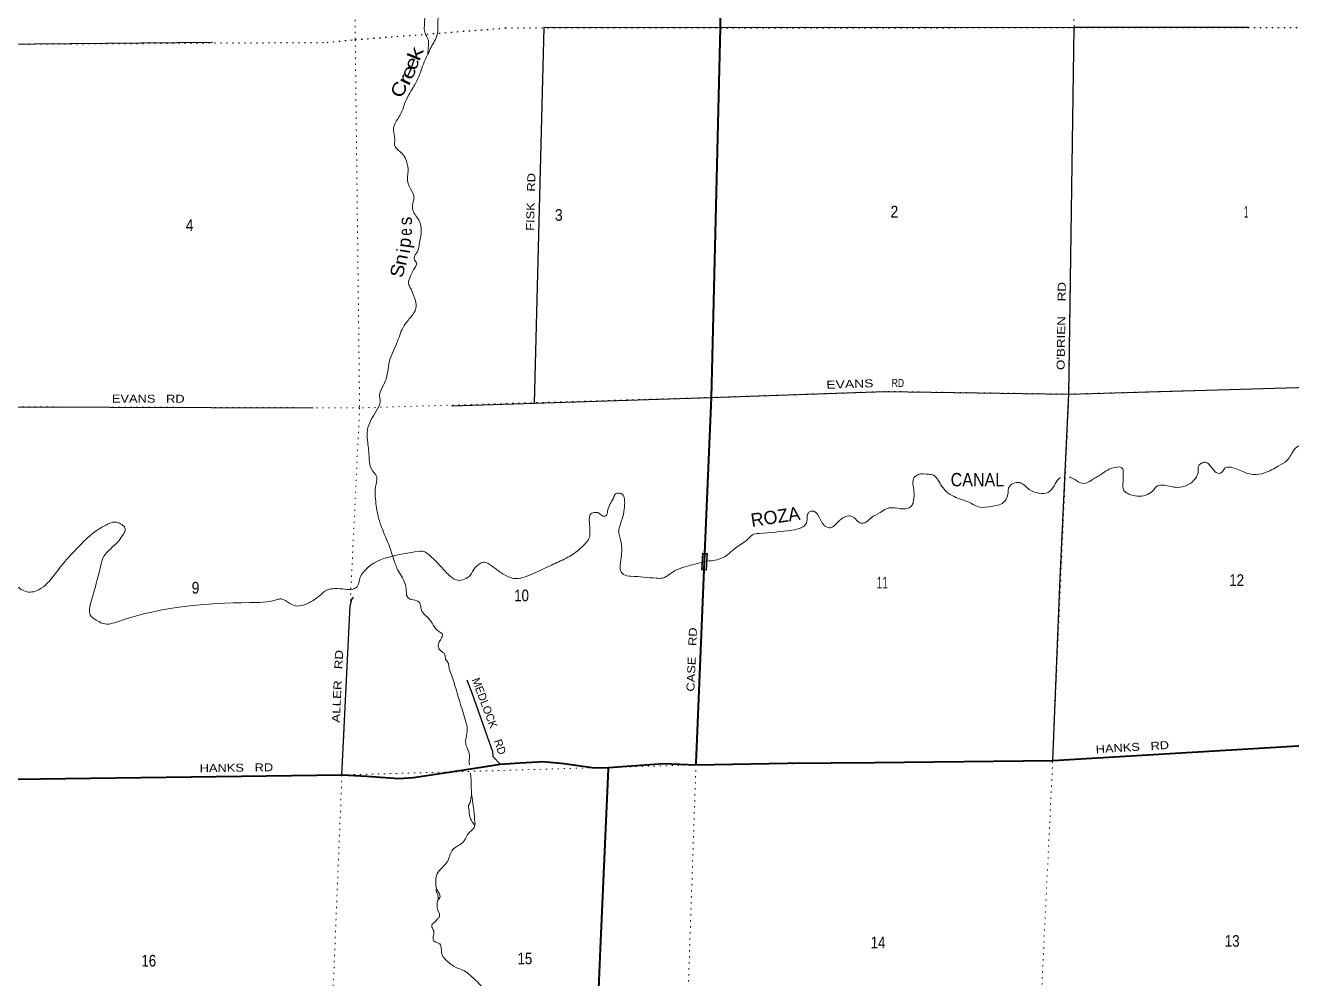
# Model space of a CAD drawing. Header units: feet. Extents: x 245918 to 509309, y -547785 to -360805.
# Drawn here: x 329308 to 348309, y -450254 to -435952 of the extents above; entities that cross this region are included whole.
import ezdxf
from ezdxf.enums import TextEntityAlignment as Align

# ---------------------------------------------------------------- set-up
doc = ezdxf.new("R2010")
doc.units = ezdxf.units.FT
doc.header["$LTSCALE"] = 60
doc.linetypes.add('DOTTED', pattern=[1.5, 0.3, -1.2])
for name, color, linetype, lineweight in [('26', 7, 'Continuous', 40), ('27', 7, 'Continuous', 13), ('29', 7, 'Continuous', 25), ('39', 7, 'Continuous', 13), ('6', 7, 'DOTTED', 25), ('61', 7, 'Continuous', 13), ('7', 7, 'DOTTED', 13)]:
    doc.layers.add(name, color=color, linetype=linetype, lineweight=lineweight)
doc.layers.add('30', color=7, linetype='Continuous')
doc.layers.add('41', color=7, linetype='Continuous')

msp = doc.modelspace()

# ---------------------------------------------------------------- linework, layer by layer
at = {"layer": '26'}
for points in [[(339503.62, -443874.3), (339601.94, -441534.18), (339740.96, -435991.38), (339723.64, -433342.18), (339710.4, -432343.17), (339705.03, -432208.48), (339735.84, -432059.89), (339808.69, -431925.57), (339933.92, -431743.25), (340103.51, -431512.91), (340252.99, -431292.52), (340267.86, -431119.73), (340250.89, -430894.54), (340203.58, -430723.47), (340173.59, -430663.17)], [(339370.8, -447046.4), (339371.85, -447021.4), (339503.62, -443874.3)], [(339370.8, -447046.4), (340744.81, -447022.74), (342056.58, -447012.85), (344724.29, -446981.22), (348654.65, -446747.03)], [(328775.7, -447267.73), (334059.01, -447198.2), (334438.01, -447214.06), (334909.18, -447248.44), (335133.88, -447235.44), (335958.83, -447108.68), (336432.52, -447036.55), (336735.49, -447013.86), (337078.55, -446995.38), (337395.29, -447027.02), (337850.28, -447089.47), (338058.74, -447084.4)], [(337823.91, -452564.46), (337939.48, -449807.35), (338057.82, -447105.41), (338058.74, -447084.4)], [(338058.74, -447084.4), (338127.1, -447082.74), (338883.53, -447024), (339370.8, -447046.4)]]:
    msp.add_lwpolyline(points, dxfattribs=at)
at = {"layer": '29'}
msp.add_line((328905.07, -436233.69), (332118.31, -436206.65), dxfattribs=at)
for points in [[(347665.47, -435982.56), (345044.03, -435984.26), (339740.96, -435991.38), (337087.47, -435984.89), (336943.99, -441620.13)], [(344724.29, -446981.22), (344833.76, -444242.17), (344967.4, -441483.13), (345044.03, -435984.26)], [(335704.28, -441660.5), (336943.99, -441620.13), (339593.92, -441534.15), (342211.77, -441444), (344967.4, -441483.13), (348573.47, -441382.18)], [(316885.92, -441768.1), (317963.35, -441791.82), (323575.11, -441822.33), (329049.34, -441675.32), (333628.74, -441691.32)], [(334059.01, -447198.2), (334180.67, -444659.6), (334208.07, -444567.87), (334234.33, -444529.81)], [(336432.52, -447036.55), (336328.77, -446923.5), (336321.09, -446851.11), (336243.95, -446627.64), (336010.44, -445971.29), (335937.17, -445775.98)]]:
    msp.add_lwpolyline(points, dxfattribs=at)
at = {"layer": '39'}
for points in [[(335594.14, -445372.37), (335524.22, -445313.75), (335502.47, -445249.33), (335528.85, -445185.14), (335555.16, -445137.02), (335567.4, -445092.86), (335523.47, -445052.45), (335352, -444840.6), (335286.1, -444782), (335242.43, -444687.32), (335228.7, -444622.94), (335182.75, -444584.54), (335078.59, -444557.91), (335036.66, -444517.52), (335025.04, -444433.04), (335003.52, -444320.38), (334894.18, -444116.86), (334832.8, -443951.76), (334733.86, -443673.92), (334656.53, -443488.64), (334603.19, -443319.55), (334562.32, -443060.07), (334563.21, -442875.16), (334579.97, -442726.5), (334498.34, -442601.5), (334465.14, -442416.43), (334442.22, -442177.13), (334440.94, -442026.38), (334493.81, -441875.88), (334572.68, -441741.59), (334631.55, -441595.14), (334624.04, -441488.58), (334680.86, -441352.17), (334743.96, -441159.51), (334772.89, -440984.78), (334825.71, -440844.33), (334892.63, -440691.89), (334992.04, -440457.2), (335090.93, -440331.04), (335169.8, -440196.74), (335162.33, -440082.14), (335100.92, -439923.06), (335089.01, -439896.88), (335059.27, -439824.38), (335087.9, -439709.95), (335150.66, -439589.65), (335181.05, -439525.47), (335149.22, -439473.06), (335141.36, -439438.85), (335187.9, -439352.65), (335222.7, -439208.09), (335241.22, -439109.69), (335247.83, -438987.12), (335222.21, -438892.53), (335124.75, -438723.23), (335129.38, -438594.62), (335139.68, -438538.39), (335088.18, -438403.48), (335040.84, -438238.44), (335051.31, -438146.03), (335027.99, -437991.15), (334976.31, -437894.43), (334906.43, -437827.77), (334856.56, -437771.26), (334851.14, -437648.63), (334833.67, -437527.95), (334835.92, -437475.7), (334927, -437305.28), (335000.05, -437130.76), (335060.86, -436996.38), (335127.6, -436882.13), (335212.62, -436719.72), (335257.35, -436595.32), (335306.08, -436470.93), (335348.63, -436382.69), (335397.26, -436280.41), (335488.44, -436087.89), (335499.47, -435880.92), (335514.09, -435760.39), (335512.93, -435583.51), (335443.62, -435400.27), (335436.39, -435235.42), (335507.2, -435109.13), (335524.22, -434906.2), (335533.62, -434620.83), (335566.4, -434476.27), (335625.37, -434309.72), (335609.85, -434201.11), (335626.1, -434158.98), (335773.16, -434025.01), (335825.92, -433898.63), (335828.59, -433759.96), (335762.9, -433657.14), (335719.2, -433568.49), (335664.08, -433353.17), (335649.39, -433071.71), (335668.36, -432880.85)], [(335348.63, -436382.69), (335355.26, -436254.09), (335357.65, -436175.71), (335313.94, -436089.07), (335294.26, -436010.59), (335298.74, -435914.14), (335311.36, -435791.59), (335365.91, -435709.44), (335422.46, -435629.31), (335434.84, -435557.01), (335407.1, -435486.53), (335429.46, -435424.32), (335443.62, -435400.27)], [(347142.09, -442622.99), (347188, -442667.43), (347256.23, -442661.72), (347308.7, -442593.63), (347397.01, -442581.99), (347599.22, -442657.31), (347731.45, -442688.08), (347902.03, -442666.78), (348109.1, -442567.26), (348239.9, -442477.43), (348294.42, -442401.31), (348351.01, -442311.13), (348429.48, -442261.25), (348495.6, -442273.62), (348588.13, -442311.35)], [(344975.63, -442728.54), (344991.46, -442733.44), (345117.48, -442804.38), (345219.69, -442820.94), (345326.28, -442761.15), (345467.08, -442677.4), (345569.68, -442611.55), (345662.08, -442583.85), (345762.34, -442588.34), (345781.9, -442690.94), (345777.23, -442829.61), (345786.81, -442922.11), (345866.74, -442982.79), (346117.36, -443002.06), (346219.95, -442940.23), (346298.55, -442862.22), (346394.87, -442852.62), (346589.27, -442883.69), (346751.91, -442846.27), (346864.7, -442748.31), (346905.27, -442654.04), (346915.76, -442557.61), (346960.08, -442517.62), (347028.32, -442507.89), (347082.25, -442554.37), (347142.09, -442622.99)], [(339535.97, -443990.04), (339770.87, -443938.89), (339968.13, -443791.08), (340153.31, -443655.28), (340217.77, -443597.3), (340318.17, -443573.65), (340807.79, -443525.71), (340962.44, -443482.22), (341016.8, -443438.26), (341039.36, -443335.86), (341063.8, -443257.59), (341114.04, -443237.72), (341202.01, -443296.43), (341269.59, -443423.37), (341337.5, -443481.98), (341403.68, -443484.31), (341482.21, -443420.36), (341572.84, -443342.4), (341663.25, -443310.67), (341747.34, -443341.21), (341813.22, -443405.84), (341885.35, -443420.25), (341998.06, -443340.39), (342136.83, -443260.64), (342227.37, -443202.78), (342397.88, -443197.56), (342550.31, -443196.27), (342612.7, -443152.34), (342635.1, -443082.1), (342641.8, -442941.43), (342646.81, -442734.43), (342707.19, -442690.5), (342863.65, -442687.22), (342937.79, -442701.64), (343003.62, -442776.31), (343131.15, -442949.77), (343245.12, -443022.67), (343465.34, -443106.12), (343633.47, -443179.27), (343801.99, -443170.01), (343982.78, -443112.58), (344049.55, -442990.29), (344074.2, -442869.81), (344154.69, -442815.92), (344238.93, -442816.32), (344372.83, -442915.43), (344516.99, -442968.37), (344655.42, -442958.98), (344746.16, -442858.91), (344810.83, -442758.72), (344842.85, -442735.9)], [(328963.19, -444188.34), (329208.76, -444387.5), (329304.77, -444442.22), (329405.01, -444452.74), (329513.48, -444417.08), (329638.3, -444321.19), (329860.25, -444046.87), (330122.37, -443758.68), (330378.19, -443530.75), (330543.11, -443437.06), (330639.55, -443403.35), (330701.67, -443413.69), (330771.68, -443454.22), (330807.49, -443514.69), (330779.08, -443582.89), (330704.36, -443689.06), (330571.36, -443819.08), (330492.7, -443909.16), (330435.75, -444073.71), (330300.97, -444573.55), (330270.19, -444716.11), (330281.84, -444796.57), (330329.72, -444849.05), (330413.73, -444897.69), (330473.76, -444926.11), (330708.59, -444893.05), (332673.5, -444612.89), (333072.84, -444570.56), (333133.08, -444556.77), (333185.16, -444569.08), (333305.15, -444642), (333419.38, -444662.64), (333570.05, -444611.09), (333716.94, -444513.3), (333833.7, -444423.4), (333958.16, -444401.88), (334100.52, -444410.59), (334222.88, -444409.16), (334285.21, -444375.28), (334317.71, -444291.02), (334342.17, -444210.74), (334370.46, -444166.65), (335212.4, -443843), (335268.58, -443839.25), (335334.61, -443871.72), (335458.44, -443980.84), (335544.24, -444071.69), (335683.95, -444215.06), (335791.96, -444275.87), (335898.34, -444260.29), (335980.83, -444206.41), (336059.64, -444084.18), (336118.04, -444036.21), (336176.36, -444004.33), (336250.46, -444026.79), (336368.41, -444107.74), (336506.35, -444200.85), (336628.46, -444249.67), (336736.8, -444244.15), (336885.45, -444196.61), (337201.05, -444049.36), (337422.17, -443945.89), (337611.3, -443822.17), (337720.13, -443714.14), (337772.69, -443627.96), (337779.04, -443559.65), (337775.63, -443435.02), (337772.11, -443332.5), (337794.43, -443280.34), (337860.72, -443258.55), (337920.81, -443274.91), (337962.77, -443307.27), (338018.91, -443311.55), (338045.34, -443237.31), (338085.97, -443130.97), (338136.56, -443038.75)], [(338136.56, -443038.75), (338162.9, -442982.6), (338219.12, -442970.8), (338269.17, -442989.13), (338296.93, -443055.59), (338298.35, -443176.19), (338273.59, -443320.79), (338226.76, -443465.29), (338214.42, -443529.55), (338243.74, -443688.47), (338252.75, -443899.56), (338233.96, -444052.23), (338239.59, -444132.66), (338281.44, -444189.13), (338395.64, -444215.8), (338772.56, -444245.72), (338866.84, -444244.15), (338931.14, -444218.33), (339027.74, -444150.45), (339096.11, -444114.59), (339244.78, -444063.03), (339540.15, -443989.05)], [(335972.7, -447046.59), (335969.31, -447014.26), (335967.95, -446879.59), (335932.33, -446780.93), (335914.68, -446696.43), (335939.53, -446535.75), (335924.02, -446423.12), (335839.15, -446139.32), (335696.92, -445686.41), (335663.37, -445571.68), (335649.64, -445509.31), (335613.76, -445462.91), (335609.95, -445420.68), (335594.14, -445372.37)], [(336491.07, -453549.3), (336495.44, -453543.07), (336513.87, -453464.77), (336552.4, -453376.51), (336554.6, -453336.33), (336583.07, -453256.06), (336591.57, -453155.6), (336624.26, -453031.14), (336606.54, -452962.72), (336620.89, -452898.47), (336613.11, -452848.18), (336565.38, -452763.54), (336539.63, -452697.09), (336493.91, -452610.44), (336476.33, -452513.88), (336468.96, -452377.17), (336465.5, -452262.59), (336482, -452168.2), (336466.4, -452077.68), (336486.99, -451965.22), (336495.5, -451864.76), (336479.73, -451808.41), (336416.15, -451683.49), (336362.6, -451556.61), (336345.04, -451456.03), (336359.76, -451313.39), (336340.12, -451226.87), (336324.45, -451150.42), (336345.26, -450993.74), (336324.02, -450822.79), (336274.94, -450601.47), (336203.49, -450446.36), (336117.8, -450331.39), (336008, -450224.34), (335916.1, -450149.54), (335753.99, -450076.42), (335610.13, -449963.18), (335574.23, -449920.8), (335548.71, -449806.12), (335529, -449733.66), (335478.95, -449713.33), (335430.99, -449676.92), (335433.36, -449602.57), (335435.7, -449532.23), (335409.88, -449479.85), (335408.02, -449449.69), (335450.34, -449407.68), (335492.7, -449357.63), (335520.93, -449327.62), (335501.32, -449235.06), (335487.7, -449146.56), (335500.06, -449080.29), (335530.42, -449022.15), (335512.64, -448965.78), (335478.83, -448907.34), (335467.31, -448800.75), (335477.78, -448708.35), (335544.46, -448606.15), (335655.45, -448465.98), (335685.98, -448373.67), (335734.43, -448307.57), (335887.42, -448191.71), (335917.75, -448141.61), (335966.26, -448063.45), (336018.64, -448015.45), (336055.04, -447953.32), (336053.26, -447907.08), (336040.05, -447734.16), (336024.5, -447631.58), (336012.85, -447553.14), (336005.13, -447488.78), (335994.32, -447235.48), (335987.8, -447168.42)], [(336055.04, -447953.32), (336009.2, -447892.8), (335983.4, -447836.4), (335969.62, -447782.07), (335963.93, -447715.71), (335956.14, -447667.44), (335980.48, -447611.27), (335990.73, -447565.09), (336005.13, -447488.78)], [(335500.06, -449080.29), (335498.39, -449009.94), (335482.56, -448965.64), (335474.8, -448911.34), (335478.83, -448907.34)]]:
    msp.add_spline(points, degree=3, dxfattribs=at)
at = {"layer": '6'}
msp.add_lwpolyline([(316811.44, -436341.81), (317921.45, -436334.6), (323541.62, -436284.75), (328905.07, -436233.69), (333835.18, -436206.71), (334258.58, -436166.5), (336511.71, -435991.44), (339740.96, -435991.38), (345044.03, -435984.26), (348491.82, -435986.1)], dxfattribs=at)
at = {"layer": '61'}
for p, q in [((339455.17, -444121.54), (339466.96, -443871.81)), ((339466.96, -443871.81), (339541.87, -443875.35))]:
    msp.add_line(p, q, dxfattribs=at)
msp.add_lwpolyline([(339541.87, -443875.35), (339530.09, -444125.07), (339455.17, -444121.54)], dxfattribs=at)
msp.add_lwpolyline([(339463.54, -444113.92), (339474.57, -443880.18), (339533.49, -443882.96), (339522.47, -444116.69)], close=True, dxfattribs=at)
at = {"layer": '7'}
for points in [[(339503.83, -443873.86), (339601.94, -441534.18), (339740.96, -435991.38), (339716.48, -430664.89), (339649.85, -425344.22), (339531, -420039.39), (339456.22, -414746.83), (339402.93, -409589.16)], [(344743.28, -409502.29), (344763.77, -414641.23), (344836.39, -419967.96), (344914.92, -425316.82), (344987.54, -430641.53), (345044.03, -435984.26), (344967.4, -441483.13), (344727.43, -446906.93), (344461.28, -452449.07), (344516.21, -454290.71)], [(334136.99, -409673.61), (334153.18, -414747.92), (334179.82, -420042.27), (334204.56, -425314.5), (334236.58, -430741.53), (334258.58, -436166.5), (334324.23, -441690.17), (334059.01, -447198.2), (333834.09, -452668.24), (333879.95, -455390.86)], [(348573.47, -441382.18), (344967.4, -441483.13), (342211.77, -441444), (339601.94, -441534.18), (334324.23, -441690.17), (329049.34, -441675.32), (323575.11, -441822.33), (317963.35, -441791.82), (316886.07, -441768.1)], [(339192.68, -455310.79), (339181.86, -452542.74), (339370.8, -447046.4), (339493.36, -444123.66)], [(316961.13, -447223.92), (318013.14, -447277.22), (323440.37, -447308.87), (328775.7, -447267.73), (334059.01, -447198.2), (339370.8, -447046.4), (344724.29, -446981.22), (348654.65, -446747.03)]]:
    msp.add_lwpolyline(points, dxfattribs=at)

# ---------------------------------------------------------------- texts
at = {"layer": '27', "width": 1.2}
for s, rotation, p in [('CASE   RD', 87.599, (339346.76, -445948.84)), ('HANKS   RD', 3.41, (345372.28, -446872.49)), ('HANKS   RD', 0.754, (331925.26, -447156.27))]:
    msp.add_text(s, height=120, rotation=rotation, dxfattribs=at).set_placement(p)
at = {"layer": '30'}
for s, rotation, width, p in [('FISK   RD', 88.541, 1.2, (336939.78, -439035.48)), ("O'BRIEN    RD", 89.202, 1.25, (344902.41, -441123.33)), ('EVANS   ', 1.972, 1.3, (341329.13, -441404.35)), ('RD', 359.186, 0.8, (342306.57, -441375.34)), ('EVANS   RD', 359.8, 1.2, (330606.91, -441610.76)), ('ALLER   RD', 87.243, 1.25, (334025.62, -446415.93))]:
    msp.add_text(s, height=120, rotation=rotation, dxfattribs=dict(at, width=width)).set_placement(p)
for s, rotation, p in [('MEDLOCK', 290.563, (336006.2, -445767.78)), ('RD', 289.044, (336337.07, -446686.4))]:
    msp.add_text(s, height=120, rotation=rotation, dxfattribs=at).set_placement(p)
at = {"layer": '41'}
for s, rotation, width, p in [('k', 67.553, 1.45, (335252.62, -436412.63)), ('e', 70.711, 1.2, (335198.4, -436553.5)), ('e', 63.964, 1.35, (335143.94, -436694.95)), ('C', 64.873, 1.2, (335003.24, -436954.39)), ('r', 63.075, 1.55, (335088.9, -436812.44)), ('s', 91.496, 0.95, (335108.49, -438885.48)), ('e', 91.496, 0.75, (335108.24, -439049.35)), ('n', 78.802, 1.1, (335034.66, -439486.37)), ('S', 77.802, 1.1, (334990.96, -439653.27))]:
    msp.add_text(s, height=200, rotation=rotation, dxfattribs=dict(at, width=width)).set_placement(p, align=Align.CENTER)
for s, rotation, p in [('i', 81.031, (335080.37, -439350.32)), ('p', 82.345, (335092.57, -439224.18))]:
    msp.add_text(s, height=200, rotation=rotation, dxfattribs=at).set_placement(p, align=Align.CENTER)
at = {"layer": '41', "width": 0.9}
msp.add_text('CANAL', height=200, dxfattribs=at).set_placement((343995, -442867.41), align=Align.RIGHT)
at = {"layer": '41'}
msp.add_text('ROZA', height=200, rotation=8.507, dxfattribs=at).set_placement((340944.54, -443367.48), align=Align.RIGHT)
at = {"layer": '7'}
for s, width, p in [('3', 0.9, (337371, -438884.65)), ('2', 0.9, (342406.3, -438834.99)), ('1', 0.45, (347655.74, -438837.49)), ('4', 0.9, (331831.93, -439035.96)), ('11', 0.65, (342251.46, -444400.32)), ('12', 0.85, (347593.82, -444362.57)), ('9', 0.9, (331919.92, -444476.67)), ('10', 0.85, (336864.3, -444592.48)), ('14', 0.85, (342213.17, -449798.73)), ('13', 0.85, (347527.37, -449775.7)), ('16', 0.85, (331270.79, -450072.01)), ('15', 0.85, (336914.28, -450037.68))]:
    msp.add_text(s, height=175, rotation=359.73, dxfattribs=dict(at, width=width)).set_placement(p, align=Align.RIGHT)

doc.saveas('drawing.dxf')
